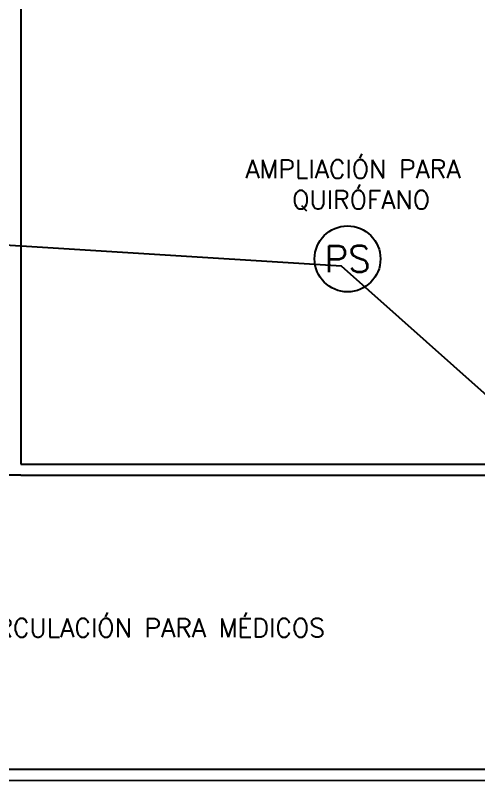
# Model space of a CAD drawing. Header units: metres. Extents: x -39 to 21688, y -24 to 9022.
# Drawn here: x 321.74 to 328.04, y 0 to 10.4 of the extents above; entities that cross this region are included whole.
import ezdxf
from ezdxf.enums import TextEntityAlignment as Align

# ---------------------------------------------------------------- set-up
doc = ezdxf.new("R2010")
doc.units = ezdxf.units.M
doc.header["$MEASUREMENT"] = 0
for name, color, linetype in [('AN-TEXTO', 3, 'Continuous'), ('AR-MUROS', 6, 'Continuous'), ('AR-PUERTAS', 2, 'Continuous'), ('AR-VENTANAS', 2, 'Continuous')]:
    doc.layers.add(name, color=color, linetype=linetype)
doc.styles.add('REGULAR-2.5', font='romans.shx', dxfattribs={"height": 2.5})
doc.styles.add('ROMANS', font='romans.shx', dxfattribs={"width": 0.75})

# ---------------------------------------------------------------- blocks, each defined once
blk = doc.blocks.new('PS SENSOR')
at = {"ltscale": 8}
blk.add_circle((0, 0), 20.42, dxfattribs=at)
at = {"ltscale": 8, "style": 'ROMANS'}
blk.add_text('PS', height=16.335, dxfattribs=at).set_placement((0, 0), align=Align.MIDDLE)

msp = doc.modelspace()

# ---------------------------------------------------------------- linework, layer by layer
at = {"layer": 'AR-MUROS'}
for p, q in [((321.81559, 11.3501), (321.81559, 4.3001)), ((321.81559, 4.1501), (314.23608, 4.1501))]:
    msp.add_line(p, q, dxfattribs=at)
for points in [[(377.59443, 56.44698), (377.59443, 16.81643), (377.59443, 0.00044), (289.65483, 0), (283.65483, 0), (283.65483, 12.40006), (283.80483, 12.40006), (283.80483, 11.5001)], [(321.81559, 4.3001), (330.86559, 4.3001)], [(339.01559, 0.15024), (289.65483, 0.15), (283.80483, 0.15), (283.80483, 4.1501)], [(321.81559, 4.1501), (336.01559, 4.1501)]]:
    msp.add_lwpolyline(points, dxfattribs=at)
at = {"layer": 'AR-VENTANAS'}
msp.add_lwpolyline([(341.27883, 8.39216), (333.26031, 7.05432), (331.39849, 2.71511), (331.95083, 1.84967), (326.17588, 6.98905), (320.28876, 7.3539), (314.44332, 2.98676), (316.37273, 7.74651), (314.46779, 1.95447), (313.35376, 0.83265), (311.1883, 8.0196)], dxfattribs=at)

# ---------------------------------------------------------------- block references
at = {"layer": 'AR-PUERTAS', "xscale": 0.02191086110359542, "yscale": 0.02191086110359542, "zscale": 0.02191086110359542}
msp.add_blockref('PS SENSOR', (326.25756, 7.08768), dxfattribs=at)

# ---------------------------------------------------------------- texts
at = {"layer": 'AN-TEXTO', "char_height": 0.25, "attachment_point": 1, "style": 'REGULAR-2.5'}
for s, width, heights, insert in [('\\pi0.13158;AMPLIACIÓN PARA\\P\\pi0.76848;QUIRÓFANO', 3.5369651, [0], (324.7357, 8.43308)), ('\\pi0.22058;CIRCULACIÓN PARA MÉDICOS ', 5.7863988, [0.30966], (320.95129, 2.20148))]:
    msp.add_mtext_dynamic_manual_height_columns(s, width=width, gutter_width=1.25, heights=heights, dxfattribs=dict(at, insert=insert))

doc.saveas('drawing.dxf')
